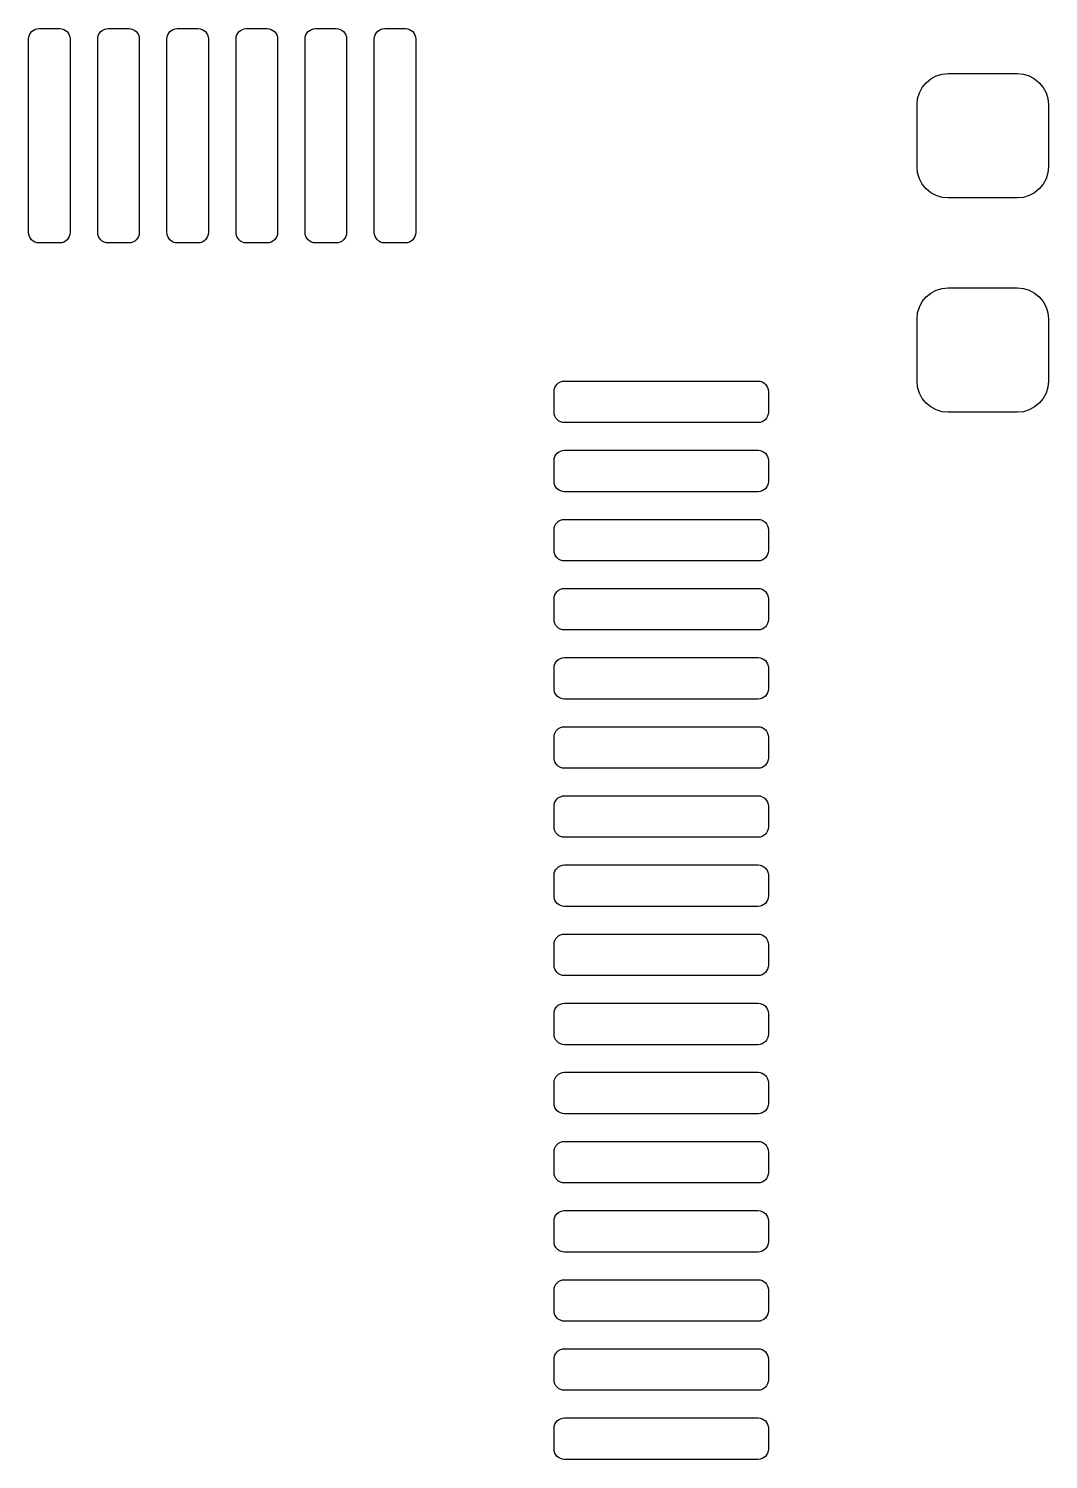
# Model space of a CAD drawing. Extents: x 107 to 210, y -143 to -92.
# Drawn here: x 163.5 to 170.88, y -113.28 to -102.92 of the extents above; entities that cross this region are included whole.
import ezdxf

# ---------------------------------------------------------------- set-up
doc = ezdxf.new("R2010")
doc.units = 0
doc.layers.add('BLACK', color=7, linetype='CONTINUOUS')

msp = doc.modelspace()

# ---------------------------------------------------------------- linework, layer by layer
at = {"layer": 'BLACK', "linetype": 'CONTINUOUS'}
for p, q in [((163.501, -102.985), (163.506, -102.971)), ((163.506, -102.971), (163.513, -102.958)), ((163.513, -102.958), (163.522, -102.947)), ((163.522, -102.947), (163.533, -102.938)), ((163.533, -102.938), (163.546, -102.931)), ((163.546, -102.931), (163.56, -102.926)), ((163.56, -102.926), (163.575, -102.925)), ((163.575, -102.925), (163.725, -102.925)), ((163.725, -102.925), (163.74, -102.926)), ((163.74, -102.926), (163.754, -102.931)), ((163.754, -102.931), (163.767, -102.938)), ((163.767, -102.938), (163.778, -102.947)), ((163.778, -102.947), (163.787, -102.958)), ((163.787, -102.958), (163.794, -102.971)), ((163.794, -102.971), (163.799, -102.985)), ((164.001, -102.985), (164.006, -102.971)), ((164.006, -102.971), (164.013, -102.958)), ((164.013, -102.958), (164.022, -102.947)), ((164.022, -102.947), (164.033, -102.938)), ((164.033, -102.938), (164.046, -102.931)), ((164.046, -102.931), (164.06, -102.926)), ((164.06, -102.926), (164.075, -102.925)), ((164.075, -102.925), (164.225, -102.925)), ((164.225, -102.925), (164.24, -102.926)), ((164.24, -102.926), (164.254, -102.931)), ((164.254, -102.931), (164.267, -102.938)), ((164.267, -102.938), (164.278, -102.947)), ((164.278, -102.947), (164.287, -102.958)), ((164.287, -102.958), (164.294, -102.971)), ((164.294, -102.971), (164.299, -102.985)), ((164.501, -102.985), (164.506, -102.971)), ((164.506, -102.971), (164.513, -102.958)), ((164.513, -102.958), (164.522, -102.947)), ((164.522, -102.947), (164.533, -102.938)), ((164.533, -102.938), (164.546, -102.931)), ((164.546, -102.931), (164.56, -102.926)), ((164.56, -102.926), (164.575, -102.925)), ((164.575, -102.925), (164.725, -102.925)), ((164.725, -102.925), (164.74, -102.926)), ((164.74, -102.926), (164.754, -102.931)), ((164.754, -102.931), (164.767, -102.938)), ((164.767, -102.938), (164.778, -102.947)), ((164.778, -102.947), (164.787, -102.958)), ((164.787, -102.958), (164.794, -102.971)), ((164.794, -102.971), (164.799, -102.985)), ((165.001, -102.985), (165.006, -102.971)), ((165.006, -102.971), (165.013, -102.958)), ((165.013, -102.958), (165.022, -102.947)), ((165.022, -102.947), (165.033, -102.938)), ((165.033, -102.938), (165.046, -102.931)), ((165.046, -102.931), (165.06, -102.926)), ((165.06, -102.926), (165.075, -102.925)), ((165.075, -102.925), (165.225, -102.925)), ((165.225, -102.925), (165.24, -102.926)), ((165.24, -102.926), (165.254, -102.931)), ((165.254, -102.931), (165.267, -102.938)), ((165.267, -102.938), (165.278, -102.947)), ((165.278, -102.947), (165.287, -102.958)), ((165.287, -102.958), (165.294, -102.971)), ((165.294, -102.971), (165.299, -102.985)), ((165.501, -102.985), (165.506, -102.971)), ((165.506, -102.971), (165.513, -102.958)), ((165.513, -102.958), (165.522, -102.947)), ((165.522, -102.947), (165.533, -102.938)), ((165.533, -102.938), (165.546, -102.931)), ((165.546, -102.931), (165.56, -102.926)), ((165.56, -102.926), (165.575, -102.925)), ((165.575, -102.925), (165.725, -102.925)), ((165.725, -102.925), (165.74, -102.926)), ((165.74, -102.926), (165.754, -102.931)), ((165.754, -102.931), (165.767, -102.938)), ((165.767, -102.938), (165.778, -102.947)), ((165.778, -102.947), (165.787, -102.958)), ((165.787, -102.958), (165.794, -102.971)), ((165.794, -102.971), (165.799, -102.985)), ((166.001, -102.985), (166.006, -102.971)), ((166.006, -102.971), (166.013, -102.958)), ((166.013, -102.958), (166.022, -102.947)), ((166.022, -102.947), (166.033, -102.938)), ((166.033, -102.938), (166.046, -102.931)), ((166.046, -102.931), (166.06, -102.926)), ((166.06, -102.926), (166.075, -102.925)), ((166.075, -102.925), (166.225, -102.925)), ((166.225, -102.925), (166.24, -102.926)), ((166.24, -102.926), (166.254, -102.931)), ((166.254, -102.931), (166.267, -102.938)), ((166.267, -102.938), (166.278, -102.947)), ((166.278, -102.947), (166.287, -102.958)), ((166.287, -102.958), (166.294, -102.971)), ((166.294, -102.971), (166.299, -102.985)), ((163.5, -103), (163.501, -102.985)), ((163.5, -104.4), (163.5, -103)), ((163.799, -102.985), (163.8, -103)), ((163.8, -103), (163.8, -104.4)), ((164, -103), (164.001, -102.985)), ((164, -104.4), (164, -103)), ((164.299, -102.985), (164.3, -103)), ((164.3, -103), (164.3, -104.4)), ((164.5, -103), (164.501, -102.985)), ((164.5, -104.4), (164.5, -103)), ((164.799, -102.985), (164.8, -103)), ((164.8, -103), (164.8, -104.4)), ((165, -103), (165.001, -102.985)), ((165, -104.4), (165, -103)), ((165.299, -102.985), (165.3, -103)), ((165.3, -103), (165.3, -104.4)), ((165.5, -103), (165.501, -102.985)), ((165.5, -104.4), (165.5, -103)), ((165.799, -102.985), (165.8, -103)), ((165.8, -103), (165.8, -104.4)), ((166, -103), (166.001, -102.985)), ((166, -104.4), (166, -103)), ((166.299, -102.985), (166.3, -103)), ((166.3, -103), (166.3, -104.4)), ((169.991, -103.316), (170.025, -103.288)), ((170.025, -103.288), (170.064, -103.267)), ((170.064, -103.267), (170.106, -103.254)), ((170.106, -103.254), (170.15, -103.25)), ((170.15, -103.25), (170.65, -103.25)), ((170.65, -103.25), (170.694, -103.254)), ((170.694, -103.254), (170.736, -103.267)), ((170.736, -103.267), (170.775, -103.288)), ((170.775, -103.288), (170.809, -103.316)), ((169.929, -103.431), (169.942, -103.389)), ((169.942, -103.389), (169.963, -103.35)), ((169.963, -103.35), (169.991, -103.316)), ((170.809, -103.316), (170.837, -103.35)), ((170.837, -103.35), (170.858, -103.389)), ((170.858, -103.389), (170.871, -103.431)), ((169.925, -103.475), (169.929, -103.431)), ((169.925, -103.925), (169.925, -103.475)), ((170.871, -103.431), (170.875, -103.475)), ((170.875, -103.475), (170.875, -103.925)), ((169.929, -103.969), (169.925, -103.925)), ((169.942, -104.011), (169.929, -103.969)), ((169.963, -104.05), (169.942, -104.011)), ((170.858, -104.011), (170.837, -104.05)), ((170.871, -103.969), (170.858, -104.011)), ((170.875, -103.925), (170.871, -103.969)), ((169.991, -104.084), (169.963, -104.05)), ((170.025, -104.112), (169.991, -104.084)), ((170.064, -104.133), (170.025, -104.112)), ((170.775, -104.112), (170.736, -104.133)), ((170.809, -104.084), (170.775, -104.112)), ((170.837, -104.05), (170.809, -104.084)), ((170.106, -104.146), (170.064, -104.133)), ((170.15, -104.15), (170.106, -104.146)), ((170.65, -104.15), (170.15, -104.15)), ((170.694, -104.146), (170.65, -104.15)), ((170.736, -104.133), (170.694, -104.146)), ((163.501, -104.415), (163.5, -104.4)), ((163.506, -104.429), (163.501, -104.415)), ((163.513, -104.442), (163.506, -104.429)), ((163.794, -104.429), (163.787, -104.442)), ((163.799, -104.415), (163.794, -104.429)), ((163.8, -104.4), (163.799, -104.415)), ((164.001, -104.415), (164, -104.4)), ((164.006, -104.429), (164.001, -104.415)), ((164.013, -104.442), (164.006, -104.429)), ((164.294, -104.429), (164.287, -104.442)), ((164.299, -104.415), (164.294, -104.429)), ((164.3, -104.4), (164.299, -104.415)), ((164.501, -104.415), (164.5, -104.4)), ((164.506, -104.429), (164.501, -104.415)), ((164.513, -104.442), (164.506, -104.429)), ((164.794, -104.429), (164.787, -104.442)), ((164.799, -104.415), (164.794, -104.429)), ((164.8, -104.4), (164.799, -104.415)), ((165.001, -104.415), (165, -104.4)), ((165.006, -104.429), (165.001, -104.415)), ((165.013, -104.442), (165.006, -104.429)), ((165.294, -104.429), (165.287, -104.442)), ((165.299, -104.415), (165.294, -104.429)), ((165.3, -104.4), (165.299, -104.415)), ((165.501, -104.415), (165.5, -104.4)), ((165.506, -104.429), (165.501, -104.415)), ((165.513, -104.442), (165.506, -104.429)), ((165.794, -104.429), (165.787, -104.442)), ((165.799, -104.415), (165.794, -104.429)), ((165.8, -104.4), (165.799, -104.415)), ((166.001, -104.415), (166, -104.4)), ((166.006, -104.429), (166.001, -104.415)), ((166.013, -104.442), (166.006, -104.429)), ((166.294, -104.429), (166.287, -104.442)), ((166.299, -104.415), (166.294, -104.429)), ((166.3, -104.4), (166.299, -104.415)), ((163.522, -104.453), (163.513, -104.442)), ((163.533, -104.462), (163.522, -104.453)), ((163.546, -104.469), (163.533, -104.462)), ((163.56, -104.474), (163.546, -104.469)), ((163.575, -104.475), (163.56, -104.474)), ((163.725, -104.475), (163.575, -104.475)), ((163.74, -104.474), (163.725, -104.475)), ((163.754, -104.469), (163.74, -104.474)), ((163.767, -104.462), (163.754, -104.469)), ((163.778, -104.453), (163.767, -104.462)), ((163.787, -104.442), (163.778, -104.453)), ((164.022, -104.453), (164.013, -104.442)), ((164.033, -104.462), (164.022, -104.453)), ((164.046, -104.469), (164.033, -104.462)), ((164.06, -104.474), (164.046, -104.469)), ((164.075, -104.475), (164.06, -104.474)), ((164.225, -104.475), (164.075, -104.475)), ((164.24, -104.474), (164.225, -104.475)), ((164.254, -104.469), (164.24, -104.474)), ((164.267, -104.462), (164.254, -104.469)), ((164.278, -104.453), (164.267, -104.462)), ((164.287, -104.442), (164.278, -104.453)), ((164.522, -104.453), (164.513, -104.442)), ((164.533, -104.462), (164.522, -104.453)), ((164.546, -104.469), (164.533, -104.462)), ((164.56, -104.474), (164.546, -104.469)), ((164.575, -104.475), (164.56, -104.474)), ((164.725, -104.475), (164.575, -104.475)), ((164.74, -104.474), (164.725, -104.475)), ((164.754, -104.469), (164.74, -104.474)), ((164.767, -104.462), (164.754, -104.469)), ((164.778, -104.453), (164.767, -104.462)), ((164.787, -104.442), (164.778, -104.453)), ((165.022, -104.453), (165.013, -104.442)), ((165.033, -104.462), (165.022, -104.453)), ((165.046, -104.469), (165.033, -104.462)), ((165.06, -104.474), (165.046, -104.469)), ((165.075, -104.475), (165.06, -104.474)), ((165.225, -104.475), (165.075, -104.475)), ((165.24, -104.474), (165.225, -104.475)), ((165.254, -104.469), (165.24, -104.474)), ((165.267, -104.462), (165.254, -104.469)), ((165.278, -104.453), (165.267, -104.462)), ((165.287, -104.442), (165.278, -104.453)), ((165.522, -104.453), (165.513, -104.442)), ((165.533, -104.462), (165.522, -104.453)), ((165.546, -104.469), (165.533, -104.462)), ((165.56, -104.474), (165.546, -104.469)), ((165.575, -104.475), (165.56, -104.474)), ((165.725, -104.475), (165.575, -104.475)), ((165.74, -104.474), (165.725, -104.475)), ((165.754, -104.469), (165.74, -104.474)), ((165.767, -104.462), (165.754, -104.469)), ((165.778, -104.453), (165.767, -104.462)), ((165.787, -104.442), (165.778, -104.453)), ((166.022, -104.453), (166.013, -104.442)), ((166.033, -104.462), (166.022, -104.453)), ((166.046, -104.469), (166.033, -104.462)), ((166.06, -104.474), (166.046, -104.469)), ((166.075, -104.475), (166.06, -104.474)), ((166.225, -104.475), (166.075, -104.475)), ((166.24, -104.474), (166.225, -104.475)), ((166.254, -104.469), (166.24, -104.474)), ((166.267, -104.462), (166.254, -104.469)), ((166.278, -104.453), (166.267, -104.462)), ((166.287, -104.442), (166.278, -104.453)), ((169.991, -104.866), (170.025, -104.838)), ((170.025, -104.838), (170.064, -104.817)), ((170.064, -104.817), (170.106, -104.804)), ((170.106, -104.804), (170.15, -104.8)), ((170.15, -104.8), (170.65, -104.8)), ((170.65, -104.8), (170.694, -104.804)), ((170.694, -104.804), (170.736, -104.817)), ((170.736, -104.817), (170.775, -104.838)), ((170.775, -104.838), (170.809, -104.866)), ((169.929, -104.981), (169.942, -104.939)), ((169.942, -104.939), (169.963, -104.9)), ((169.963, -104.9), (169.991, -104.866)), ((170.809, -104.866), (170.837, -104.9)), ((170.837, -104.9), (170.858, -104.939)), ((170.858, -104.939), (170.871, -104.981)), ((169.925, -105.025), (169.929, -104.981)), ((169.925, -105.475), (169.925, -105.025)), ((170.871, -104.981), (170.875, -105.025)), ((170.875, -105.025), (170.875, -105.475)), ((167.3, -105.55), (167.301, -105.535)), ((167.3, -105.7), (167.3, -105.55)), ((167.301, -105.535), (167.306, -105.521)), ((167.306, -105.521), (167.313, -105.508)), ((167.313, -105.508), (167.322, -105.497)), ((167.322, -105.497), (167.333, -105.488)), ((167.333, -105.488), (167.346, -105.481)), ((167.346, -105.481), (167.36, -105.476)), ((167.36, -105.476), (167.375, -105.475)), ((167.375, -105.475), (168.775, -105.475)), ((168.775, -105.475), (168.79, -105.476)), ((168.79, -105.476), (168.804, -105.481)), ((168.804, -105.481), (168.817, -105.488)), ((168.817, -105.488), (168.828, -105.497)), ((168.828, -105.497), (168.837, -105.508)), ((168.837, -105.508), (168.844, -105.521)), ((168.844, -105.521), (168.849, -105.535)), ((168.849, -105.535), (168.85, -105.55)), ((168.85, -105.55), (168.85, -105.7)), ((169.929, -105.519), (169.925, -105.475)), ((169.942, -105.561), (169.929, -105.519)), ((169.963, -105.6), (169.942, -105.561)), ((170.858, -105.561), (170.837, -105.6)), ((170.871, -105.519), (170.858, -105.561)), ((170.875, -105.475), (170.871, -105.519)), ((169.991, -105.634), (169.963, -105.6)), ((170.025, -105.662), (169.991, -105.634)), ((170.064, -105.683), (170.025, -105.662)), ((170.775, -105.662), (170.736, -105.683)), ((170.809, -105.634), (170.775, -105.662)), ((170.837, -105.6), (170.809, -105.634)), ((167.301, -105.715), (167.3, -105.7)), ((167.306, -105.729), (167.301, -105.715)), ((167.313, -105.742), (167.306, -105.729)), ((167.322, -105.753), (167.313, -105.742)), ((167.333, -105.762), (167.322, -105.753)), ((167.346, -105.769), (167.333, -105.762)), ((167.36, -105.774), (167.346, -105.769)), ((167.375, -105.775), (167.36, -105.774)), ((168.775, -105.775), (167.375, -105.775)), ((168.79, -105.774), (168.775, -105.775)), ((168.804, -105.769), (168.79, -105.774)), ((168.817, -105.762), (168.804, -105.769)), ((168.828, -105.753), (168.817, -105.762)), ((168.837, -105.742), (168.828, -105.753)), ((168.844, -105.729), (168.837, -105.742)), ((168.849, -105.715), (168.844, -105.729)), ((168.85, -105.7), (168.849, -105.715)), ((170.106, -105.696), (170.064, -105.683)), ((170.15, -105.7), (170.106, -105.696)), ((170.65, -105.7), (170.15, -105.7)), ((170.694, -105.696), (170.65, -105.7)), ((170.736, -105.683), (170.694, -105.696)), ((167.333, -105.988), (167.346, -105.981)), ((167.346, -105.981), (167.36, -105.976)), ((167.36, -105.976), (167.375, -105.975)), ((167.375, -105.975), (168.775, -105.975)), ((168.775, -105.975), (168.79, -105.976)), ((168.79, -105.976), (168.804, -105.981)), ((168.804, -105.981), (168.817, -105.988)), ((167.3, -106.05), (167.301, -106.035)), ((167.3, -106.2), (167.3, -106.05)), ((167.301, -106.035), (167.306, -106.021)), ((167.306, -106.021), (167.313, -106.008)), ((167.313, -106.008), (167.322, -105.997)), ((167.322, -105.997), (167.333, -105.988)), ((168.817, -105.988), (168.828, -105.997)), ((168.828, -105.997), (168.837, -106.008)), ((168.837, -106.008), (168.844, -106.021)), ((168.844, -106.021), (168.849, -106.035)), ((168.849, -106.035), (168.85, -106.05)), ((168.85, -106.05), (168.85, -106.2)), ((167.301, -106.215), (167.3, -106.2)), ((167.306, -106.229), (167.301, -106.215)), ((167.313, -106.242), (167.306, -106.229)), ((167.322, -106.253), (167.313, -106.242)), ((167.333, -106.262), (167.322, -106.253)), ((167.346, -106.269), (167.333, -106.262)), ((167.36, -106.274), (167.346, -106.269)), ((167.375, -106.275), (167.36, -106.274)), ((168.775, -106.275), (167.375, -106.275)), ((168.79, -106.274), (168.775, -106.275)), ((168.804, -106.269), (168.79, -106.274)), ((168.817, -106.262), (168.804, -106.269)), ((168.828, -106.253), (168.817, -106.262)), ((168.837, -106.242), (168.828, -106.253)), ((168.844, -106.229), (168.837, -106.242)), ((168.849, -106.215), (168.844, -106.229)), ((168.85, -106.2), (168.849, -106.215)), ((167.313, -106.508), (167.322, -106.497)), ((167.322, -106.497), (167.333, -106.488)), ((167.333, -106.488), (167.346, -106.481)), ((167.346, -106.481), (167.36, -106.476)), ((167.36, -106.476), (167.375, -106.475)), ((167.375, -106.475), (168.775, -106.475)), ((168.775, -106.475), (168.79, -106.476)), ((168.79, -106.476), (168.804, -106.481)), ((168.804, -106.481), (168.817, -106.488)), ((168.817, -106.488), (168.828, -106.497)), ((168.828, -106.497), (168.837, -106.508)), ((167.3, -106.55), (167.301, -106.535)), ((167.3, -106.7), (167.3, -106.55)), ((167.301, -106.535), (167.306, -106.521)), ((167.306, -106.521), (167.313, -106.508)), ((168.837, -106.508), (168.844, -106.521)), ((168.844, -106.521), (168.849, -106.535)), ((168.849, -106.535), (168.85, -106.55)), ((168.85, -106.55), (168.85, -106.7)), ((167.301, -106.715), (167.3, -106.7)), ((168.85, -106.7), (168.849, -106.715)), ((167.306, -106.729), (167.301, -106.715)), ((167.313, -106.742), (167.306, -106.729)), ((167.322, -106.753), (167.313, -106.742)), ((167.333, -106.762), (167.322, -106.753)), ((167.346, -106.769), (167.333, -106.762)), ((167.36, -106.774), (167.346, -106.769)), ((167.375, -106.775), (167.36, -106.774)), ((168.775, -106.775), (167.375, -106.775)), ((168.79, -106.774), (168.775, -106.775)), ((168.804, -106.769), (168.79, -106.774)), ((168.817, -106.762), (168.804, -106.769)), ((168.828, -106.753), (168.817, -106.762)), ((168.837, -106.742), (168.828, -106.753)), ((168.844, -106.729), (168.837, -106.742)), ((168.849, -106.715), (168.844, -106.729)), ((167.306, -107.021), (167.313, -107.008)), ((167.313, -107.008), (167.322, -106.997)), ((167.322, -106.997), (167.333, -106.988)), ((167.333, -106.988), (167.346, -106.981)), ((167.346, -106.981), (167.36, -106.976)), ((167.36, -106.976), (167.375, -106.975)), ((167.375, -106.975), (168.775, -106.975)), ((168.775, -106.975), (168.79, -106.976)), ((168.79, -106.976), (168.804, -106.981)), ((168.804, -106.981), (168.817, -106.988)), ((168.817, -106.988), (168.828, -106.997)), ((168.828, -106.997), (168.837, -107.008)), ((168.837, -107.008), (168.844, -107.021)), ((167.3, -107.05), (167.301, -107.035)), ((167.3, -107.2), (167.3, -107.05)), ((167.301, -107.035), (167.306, -107.021)), ((168.844, -107.021), (168.849, -107.035)), ((168.849, -107.035), (168.85, -107.05)), ((168.85, -107.05), (168.85, -107.2)), ((167.301, -107.215), (167.3, -107.2)), ((167.306, -107.229), (167.301, -107.215)), ((168.849, -107.215), (168.844, -107.229)), ((168.85, -107.2), (168.849, -107.215)), ((167.313, -107.242), (167.306, -107.229)), ((167.322, -107.253), (167.313, -107.242)), ((167.333, -107.262), (167.322, -107.253)), ((167.346, -107.269), (167.333, -107.262)), ((167.36, -107.274), (167.346, -107.269)), ((167.375, -107.275), (167.36, -107.274)), ((168.775, -107.275), (167.375, -107.275)), ((168.79, -107.274), (168.775, -107.275)), ((168.804, -107.269), (168.79, -107.274)), ((168.817, -107.262), (168.804, -107.269)), ((168.828, -107.253), (168.817, -107.262)), ((168.837, -107.242), (168.828, -107.253)), ((168.844, -107.229), (168.837, -107.242)), ((167.3, -107.55), (167.301, -107.535)), ((167.301, -107.535), (167.306, -107.521)), ((167.306, -107.521), (167.313, -107.508)), ((167.313, -107.508), (167.322, -107.497)), ((167.322, -107.497), (167.333, -107.488)), ((167.333, -107.488), (167.346, -107.481)), ((167.346, -107.481), (167.36, -107.476)), ((167.36, -107.476), (167.375, -107.475)), ((167.375, -107.475), (168.775, -107.475)), ((168.775, -107.475), (168.79, -107.476)), ((168.79, -107.476), (168.804, -107.481)), ((168.804, -107.481), (168.817, -107.488)), ((168.817, -107.488), (168.828, -107.497)), ((168.828, -107.497), (168.837, -107.508)), ((168.837, -107.508), (168.844, -107.521)), ((168.844, -107.521), (168.849, -107.535)), ((168.849, -107.535), (168.85, -107.55)), ((167.3, -107.7), (167.3, -107.55)), ((168.85, -107.55), (168.85, -107.7)), ((167.301, -107.715), (167.3, -107.7)), ((167.306, -107.729), (167.301, -107.715)), ((167.313, -107.742), (167.306, -107.729)), ((167.322, -107.753), (167.313, -107.742)), ((168.837, -107.742), (168.828, -107.753)), ((168.844, -107.729), (168.837, -107.742)), ((168.849, -107.715), (168.844, -107.729)), ((168.85, -107.7), (168.849, -107.715)), ((167.333, -107.762), (167.322, -107.753)), ((167.346, -107.769), (167.333, -107.762)), ((167.36, -107.774), (167.346, -107.769)), ((167.375, -107.775), (167.36, -107.774)), ((168.775, -107.775), (167.375, -107.775)), ((168.79, -107.774), (168.775, -107.775)), ((168.804, -107.769), (168.79, -107.774)), ((168.817, -107.762), (168.804, -107.769)), ((168.828, -107.753), (168.817, -107.762)), ((167.3, -108.05), (167.301, -108.035)), ((167.3, -108.2), (167.3, -108.05)), ((167.301, -108.035), (167.306, -108.021)), ((167.306, -108.021), (167.313, -108.008)), ((167.313, -108.008), (167.322, -107.997)), ((167.322, -107.997), (167.333, -107.988)), ((167.333, -107.988), (167.346, -107.981)), ((167.346, -107.981), (167.36, -107.976)), ((167.36, -107.976), (167.375, -107.975)), ((167.375, -107.975), (168.775, -107.975)), ((168.775, -107.975), (168.79, -107.976)), ((168.79, -107.976), (168.804, -107.981)), ((168.804, -107.981), (168.817, -107.988)), ((168.817, -107.988), (168.828, -107.997)), ((168.828, -107.997), (168.837, -108.008)), ((168.837, -108.008), (168.844, -108.021)), ((168.844, -108.021), (168.849, -108.035)), ((168.849, -108.035), (168.85, -108.05)), ((168.85, -108.05), (168.85, -108.2)), ((167.301, -108.215), (167.3, -108.2)), ((167.306, -108.229), (167.301, -108.215)), ((167.313, -108.242), (167.306, -108.229)), ((167.322, -108.253), (167.313, -108.242)), ((167.333, -108.262), (167.322, -108.253)), ((168.828, -108.253), (168.817, -108.262)), ((168.837, -108.242), (168.828, -108.253)), ((168.844, -108.229), (168.837, -108.242)), ((168.849, -108.215), (168.844, -108.229)), ((168.85, -108.2), (168.849, -108.215)), ((167.346, -108.269), (167.333, -108.262)), ((167.36, -108.274), (167.346, -108.269)), ((167.375, -108.275), (167.36, -108.274)), ((168.775, -108.275), (167.375, -108.275)), ((168.79, -108.274), (168.775, -108.275)), ((168.804, -108.269), (168.79, -108.274)), ((168.817, -108.262), (168.804, -108.269)), ((167.3, -108.55), (167.301, -108.535)), ((167.3, -108.7), (167.3, -108.55)), ((167.301, -108.535), (167.306, -108.521)), ((167.306, -108.521), (167.313, -108.508)), ((167.313, -108.508), (167.322, -108.497)), ((167.322, -108.497), (167.333, -108.488)), ((167.333, -108.488), (167.346, -108.481)), ((167.346, -108.481), (167.36, -108.476)), ((167.36, -108.476), (167.375, -108.475)), ((167.375, -108.475), (168.775, -108.475)), ((168.775, -108.475), (168.79, -108.476)), ((168.79, -108.476), (168.804, -108.481)), ((168.804, -108.481), (168.817, -108.488)), ((168.817, -108.488), (168.828, -108.497)), ((168.828, -108.497), (168.837, -108.508)), ((168.837, -108.508), (168.844, -108.521)), ((168.844, -108.521), (168.849, -108.535)), ((168.849, -108.535), (168.85, -108.55)), ((168.85, -108.55), (168.85, -108.7)), ((167.301, -108.715), (167.3, -108.7)), ((167.306, -108.729), (167.301, -108.715)), ((167.313, -108.742), (167.306, -108.729)), ((167.322, -108.753), (167.313, -108.742)), ((167.333, -108.762), (167.322, -108.753)), ((167.346, -108.769), (167.333, -108.762)), ((167.36, -108.774), (167.346, -108.769)), ((167.375, -108.775), (167.36, -108.774)), ((168.775, -108.775), (167.375, -108.775)), ((168.79, -108.774), (168.775, -108.775)), ((168.804, -108.769), (168.79, -108.774)), ((168.817, -108.762), (168.804, -108.769)), ((168.828, -108.753), (168.817, -108.762)), ((168.837, -108.742), (168.828, -108.753)), ((168.844, -108.729), (168.837, -108.742)), ((168.849, -108.715), (168.844, -108.729)), ((168.85, -108.7), (168.849, -108.715)), ((167.333, -108.988), (167.346, -108.981)), ((167.346, -108.981), (167.36, -108.976)), ((167.36, -108.976), (167.375, -108.975)), ((167.375, -108.975), (168.775, -108.975)), ((168.775, -108.975), (168.79, -108.976)), ((168.79, -108.976), (168.804, -108.981)), ((168.804, -108.981), (168.817, -108.988)), ((167.3, -109.05), (167.301, -109.035)), ((167.3, -109.2), (167.3, -109.05)), ((167.301, -109.035), (167.306, -109.021)), ((167.306, -109.021), (167.313, -109.008)), ((167.313, -109.008), (167.322, -108.997)), ((167.322, -108.997), (167.333, -108.988)), ((168.817, -108.988), (168.828, -108.997)), ((168.828, -108.997), (168.837, -109.008)), ((168.837, -109.008), (168.844, -109.021)), ((168.844, -109.021), (168.849, -109.035)), ((168.849, -109.035), (168.85, -109.05)), ((168.85, -109.05), (168.85, -109.2)), ((167.301, -109.215), (167.3, -109.2)), ((167.306, -109.229), (167.301, -109.215)), ((167.313, -109.242), (167.306, -109.229)), ((167.322, -109.253), (167.313, -109.242)), ((167.333, -109.262), (167.322, -109.253)), ((167.346, -109.269), (167.333, -109.262)), ((167.36, -109.274), (167.346, -109.269)), ((167.375, -109.275), (167.36, -109.274)), ((168.775, -109.275), (167.375, -109.275)), ((168.79, -109.274), (168.775, -109.275)), ((168.804, -109.269), (168.79, -109.274)), ((168.817, -109.262), (168.804, -109.269)), ((168.828, -109.253), (168.817, -109.262)), ((168.837, -109.242), (168.828, -109.253)), ((168.844, -109.229), (168.837, -109.242)), ((168.849, -109.215), (168.844, -109.229)), ((168.85, -109.2), (168.849, -109.215)), ((167.313, -109.508), (167.322, -109.497)), ((167.322, -109.497), (167.333, -109.488)), ((167.333, -109.488), (167.346, -109.481)), ((167.346, -109.481), (167.36, -109.476)), ((167.36, -109.476), (167.375, -109.475)), ((167.375, -109.475), (168.775, -109.475)), ((168.775, -109.475), (168.79, -109.476)), ((168.79, -109.476), (168.804, -109.481)), ((168.804, -109.481), (168.817, -109.488)), ((168.817, -109.488), (168.828, -109.497)), ((168.828, -109.497), (168.837, -109.508)), ((167.3, -109.55), (167.301, -109.535)), ((167.3, -109.7), (167.3, -109.55)), ((167.301, -109.535), (167.306, -109.521)), ((167.306, -109.521), (167.313, -109.508)), ((168.837, -109.508), (168.844, -109.521)), ((168.844, -109.521), (168.849, -109.535)), ((168.849, -109.535), (168.85, -109.55)), ((168.85, -109.55), (168.85, -109.7)), ((167.301, -109.715), (167.3, -109.7)), ((168.85, -109.7), (168.849, -109.715)), ((167.306, -109.729), (167.301, -109.715)), ((167.313, -109.742), (167.306, -109.729)), ((167.322, -109.753), (167.313, -109.742)), ((167.333, -109.762), (167.322, -109.753)), ((167.346, -109.769), (167.333, -109.762)), ((167.36, -109.774), (167.346, -109.769)), ((167.375, -109.775), (167.36, -109.774)), ((168.775, -109.775), (167.375, -109.775)), ((168.79, -109.774), (168.775, -109.775)), ((168.804, -109.769), (168.79, -109.774)), ((168.817, -109.762), (168.804, -109.769)), ((168.828, -109.753), (168.817, -109.762)), ((168.837, -109.742), (168.828, -109.753)), ((168.844, -109.729), (168.837, -109.742)), ((168.849, -109.715), (168.844, -109.729)), ((167.306, -110.021), (167.313, -110.008)), ((167.313, -110.008), (167.322, -109.997)), ((167.322, -109.997), (167.333, -109.988)), ((167.333, -109.988), (167.346, -109.981)), ((167.346, -109.981), (167.36, -109.976)), ((167.36, -109.976), (167.375, -109.975)), ((167.375, -109.975), (168.775, -109.975)), ((168.775, -109.975), (168.79, -109.976)), ((168.79, -109.976), (168.804, -109.981)), ((168.804, -109.981), (168.817, -109.988)), ((168.817, -109.988), (168.828, -109.997)), ((168.828, -109.997), (168.837, -110.008)), ((168.837, -110.008), (168.844, -110.021)), ((167.3, -110.05), (167.301, -110.035)), ((167.3, -110.2), (167.3, -110.05)), ((167.301, -110.035), (167.306, -110.021)), ((168.844, -110.021), (168.849, -110.035)), ((168.849, -110.035), (168.85, -110.05)), ((168.85, -110.05), (168.85, -110.2)), ((167.301, -110.215), (167.3, -110.2)), ((167.306, -110.229), (167.301, -110.215)), ((168.849, -110.215), (168.844, -110.229)), ((168.85, -110.2), (168.849, -110.215)), ((167.313, -110.242), (167.306, -110.229)), ((167.322, -110.253), (167.313, -110.242)), ((167.333, -110.262), (167.322, -110.253)), ((167.346, -110.269), (167.333, -110.262)), ((167.36, -110.274), (167.346, -110.269)), ((167.375, -110.275), (167.36, -110.274)), ((168.775, -110.275), (167.375, -110.275)), ((168.79, -110.274), (168.775, -110.275)), ((168.804, -110.269), (168.79, -110.274)), ((168.817, -110.262), (168.804, -110.269)), ((168.828, -110.253), (168.817, -110.262)), ((168.837, -110.242), (168.828, -110.253)), ((168.844, -110.229), (168.837, -110.242)), ((167.3, -110.55), (167.301, -110.535)), ((167.301, -110.535), (167.306, -110.521)), ((167.306, -110.521), (167.313, -110.508)), ((167.313, -110.508), (167.322, -110.497)), ((167.322, -110.497), (167.333, -110.488)), ((167.333, -110.488), (167.346, -110.481)), ((167.346, -110.481), (167.36, -110.476)), ((167.36, -110.476), (167.375, -110.475)), ((167.375, -110.475), (168.775, -110.475)), ((168.775, -110.475), (168.79, -110.476)), ((168.79, -110.476), (168.804, -110.481)), ((168.804, -110.481), (168.817, -110.488)), ((168.817, -110.488), (168.828, -110.497)), ((168.828, -110.497), (168.837, -110.508)), ((168.837, -110.508), (168.844, -110.521)), ((168.844, -110.521), (168.849, -110.535)), ((168.849, -110.535), (168.85, -110.55)), ((167.3, -110.7), (167.3, -110.55)), ((168.85, -110.55), (168.85, -110.7)), ((167.301, -110.715), (167.3, -110.7)), ((167.306, -110.729), (167.301, -110.715)), ((167.313, -110.742), (167.306, -110.729)), ((167.322, -110.753), (167.313, -110.742)), ((168.837, -110.742), (168.828, -110.753)), ((168.844, -110.729), (168.837, -110.742)), ((168.849, -110.715), (168.844, -110.729)), ((168.85, -110.7), (168.849, -110.715)), ((167.333, -110.762), (167.322, -110.753)), ((167.346, -110.769), (167.333, -110.762)), ((167.36, -110.774), (167.346, -110.769)), ((167.375, -110.775), (167.36, -110.774)), ((168.775, -110.775), (167.375, -110.775)), ((168.79, -110.774), (168.775, -110.775)), ((168.804, -110.769), (168.79, -110.774)), ((168.817, -110.762), (168.804, -110.769)), ((168.828, -110.753), (168.817, -110.762)), ((167.3, -111.05), (167.301, -111.035)), ((167.3, -111.2), (167.3, -111.05)), ((167.301, -111.035), (167.306, -111.021)), ((167.306, -111.021), (167.313, -111.008)), ((167.313, -111.008), (167.322, -110.997)), ((167.322, -110.997), (167.333, -110.988)), ((167.333, -110.988), (167.346, -110.981)), ((167.346, -110.981), (167.36, -110.976)), ((167.36, -110.976), (167.375, -110.975)), ((167.375, -110.975), (168.775, -110.975)), ((168.775, -110.975), (168.79, -110.976)), ((168.79, -110.976), (168.804, -110.981)), ((168.804, -110.981), (168.817, -110.988)), ((168.817, -110.988), (168.828, -110.997)), ((168.828, -110.997), (168.837, -111.008)), ((168.837, -111.008), (168.844, -111.021)), ((168.844, -111.021), (168.849, -111.035)), ((168.849, -111.035), (168.85, -111.05)), ((168.85, -111.05), (168.85, -111.2)), ((167.301, -111.215), (167.3, -111.2)), ((167.306, -111.229), (167.301, -111.215)), ((167.313, -111.242), (167.306, -111.229)), ((167.322, -111.253), (167.313, -111.242)), ((167.333, -111.262), (167.322, -111.253)), ((167.346, -111.269), (167.333, -111.262)), ((168.817, -111.262), (168.804, -111.269)), ((168.828, -111.253), (168.817, -111.262)), ((168.837, -111.242), (168.828, -111.253)), ((168.844, -111.229), (168.837, -111.242)), ((168.849, -111.215), (168.844, -111.229)), ((168.85, -111.2), (168.849, -111.215)), ((167.36, -111.274), (167.346, -111.269)), ((167.375, -111.275), (167.36, -111.274)), ((168.775, -111.275), (167.375, -111.275)), ((168.79, -111.274), (168.775, -111.275)), ((168.804, -111.269), (168.79, -111.274)), ((167.3, -111.55), (167.301, -111.535)), ((167.3, -111.7), (167.3, -111.55)), ((167.301, -111.535), (167.306, -111.521)), ((167.306, -111.521), (167.313, -111.508)), ((167.313, -111.508), (167.322, -111.497)), ((167.322, -111.497), (167.333, -111.488)), ((167.333, -111.488), (167.346, -111.481)), ((167.346, -111.481), (167.36, -111.476)), ((167.36, -111.476), (167.375, -111.475)), ((167.375, -111.475), (168.775, -111.475)), ((168.775, -111.475), (168.79, -111.476)), ((168.79, -111.476), (168.804, -111.481)), ((168.804, -111.481), (168.817, -111.488)), ((168.817, -111.488), (168.828, -111.497)), ((168.828, -111.497), (168.837, -111.508)), ((168.837, -111.508), (168.844, -111.521)), ((168.844, -111.521), (168.849, -111.535)), ((168.849, -111.535), (168.85, -111.55)), ((168.85, -111.55), (168.85, -111.7)), ((167.301, -111.715), (167.3, -111.7)), ((167.306, -111.729), (167.301, -111.715)), ((167.313, -111.742), (167.306, -111.729)), ((167.322, -111.753), (167.313, -111.742)), ((167.333, -111.762), (167.322, -111.753)), ((167.346, -111.769), (167.333, -111.762)), ((167.36, -111.774), (167.346, -111.769)), ((167.375, -111.775), (167.36, -111.774)), ((168.775, -111.775), (167.375, -111.775)), ((168.79, -111.774), (168.775, -111.775)), ((168.804, -111.769), (168.79, -111.774)), ((168.817, -111.762), (168.804, -111.769)), ((168.828, -111.753), (168.817, -111.762)), ((168.837, -111.742), (168.828, -111.753)), ((168.844, -111.729), (168.837, -111.742)), ((168.849, -111.715), (168.844, -111.729)), ((168.85, -111.7), (168.849, -111.715)), ((167.333, -111.988), (167.346, -111.981)), ((167.346, -111.981), (167.36, -111.976)), ((167.36, -111.976), (167.375, -111.975)), ((167.375, -111.975), (168.775, -111.975)), ((168.775, -111.975), (168.79, -111.976)), ((168.79, -111.976), (168.804, -111.981)), ((168.804, -111.981), (168.817, -111.988)), ((167.3, -112.05), (167.301, -112.035)), ((167.3, -112.2), (167.3, -112.05)), ((167.301, -112.035), (167.306, -112.021)), ((167.306, -112.021), (167.313, -112.008)), ((167.313, -112.008), (167.322, -111.997)), ((167.322, -111.997), (167.333, -111.988)), ((168.817, -111.988), (168.828, -111.997)), ((168.828, -111.997), (168.837, -112.008)), ((168.837, -112.008), (168.844, -112.021)), ((168.844, -112.021), (168.849, -112.035)), ((168.849, -112.035), (168.85, -112.05)), ((168.85, -112.05), (168.85, -112.2)), ((167.301, -112.215), (167.3, -112.2)), ((167.306, -112.229), (167.301, -112.215)), ((167.313, -112.242), (167.306, -112.229)), ((167.322, -112.253), (167.313, -112.242)), ((167.333, -112.262), (167.322, -112.253)), ((167.346, -112.269), (167.333, -112.262)), ((167.36, -112.274), (167.346, -112.269)), ((167.375, -112.275), (167.36, -112.274)), ((168.775, -112.275), (167.375, -112.275)), ((168.79, -112.274), (168.775, -112.275)), ((168.804, -112.269), (168.79, -112.274)), ((168.817, -112.262), (168.804, -112.269)), ((168.828, -112.253), (168.817, -112.262)), ((168.837, -112.242), (168.828, -112.253)), ((168.844, -112.229), (168.837, -112.242)), ((168.849, -112.215), (168.844, -112.229)), ((168.85, -112.2), (168.849, -112.215)), ((167.313, -112.508), (167.322, -112.497)), ((167.322, -112.497), (167.333, -112.488)), ((167.333, -112.488), (167.346, -112.481)), ((167.346, -112.481), (167.36, -112.476)), ((167.36, -112.476), (167.375, -112.475)), ((167.375, -112.475), (168.775, -112.475)), ((168.775, -112.475), (168.79, -112.476)), ((168.79, -112.476), (168.804, -112.481)), ((168.804, -112.481), (168.817, -112.488)), ((168.817, -112.488), (168.828, -112.497)), ((168.828, -112.497), (168.837, -112.508)), ((167.3, -112.55), (167.301, -112.535)), ((167.3, -112.7), (167.3, -112.55)), ((167.301, -112.535), (167.306, -112.521)), ((167.306, -112.521), (167.313, -112.508)), ((168.837, -112.508), (168.844, -112.521)), ((168.844, -112.521), (168.849, -112.535)), ((168.849, -112.535), (168.85, -112.55)), ((168.85, -112.55), (168.85, -112.7)), ((167.301, -112.715), (167.3, -112.7)), ((168.85, -112.7), (168.849, -112.715)), ((167.306, -112.729), (167.301, -112.715)), ((167.313, -112.742), (167.306, -112.729)), ((167.322, -112.753), (167.313, -112.742)), ((167.333, -112.762), (167.322, -112.753)), ((167.346, -112.769), (167.333, -112.762)), ((167.36, -112.774), (167.346, -112.769)), ((167.375, -112.775), (167.36, -112.774)), ((168.775, -112.775), (167.375, -112.775)), ((168.79, -112.774), (168.775, -112.775)), ((168.804, -112.769), (168.79, -112.774)), ((168.817, -112.762), (168.804, -112.769)), ((168.828, -112.753), (168.817, -112.762)), ((168.837, -112.742), (168.828, -112.753)), ((168.844, -112.729), (168.837, -112.742)), ((168.849, -112.715), (168.844, -112.729)), ((167.301, -113.035), (167.306, -113.021)), ((167.306, -113.021), (167.313, -113.008)), ((167.313, -113.008), (167.322, -112.997)), ((167.322, -112.997), (167.333, -112.988)), ((167.333, -112.988), (167.346, -112.981)), ((167.346, -112.981), (167.36, -112.976)), ((167.36, -112.976), (167.375, -112.975)), ((167.375, -112.975), (168.775, -112.975)), ((168.775, -112.975), (168.79, -112.976)), ((168.79, -112.976), (168.804, -112.981)), ((168.804, -112.981), (168.817, -112.988)), ((168.817, -112.988), (168.828, -112.997)), ((168.828, -112.997), (168.837, -113.008)), ((168.837, -113.008), (168.844, -113.021)), ((168.844, -113.021), (168.849, -113.035)), ((167.3, -113.05), (167.301, -113.035)), ((167.3, -113.2), (167.3, -113.05)), ((168.849, -113.035), (168.85, -113.05)), ((168.85, -113.05), (168.85, -113.2)), ((167.301, -113.215), (167.3, -113.2)), ((167.306, -113.229), (167.301, -113.215)), ((167.313, -113.242), (167.306, -113.229)), ((168.844, -113.229), (168.837, -113.242)), ((168.849, -113.215), (168.844, -113.229)), ((168.85, -113.2), (168.849, -113.215)), ((167.322, -113.253), (167.313, -113.242)), ((167.333, -113.262), (167.322, -113.253)), ((167.346, -113.269), (167.333, -113.262)), ((167.36, -113.274), (167.346, -113.269)), ((167.375, -113.275), (167.36, -113.274)), ((168.775, -113.275), (167.375, -113.275)), ((168.79, -113.274), (168.775, -113.275)), ((168.804, -113.269), (168.79, -113.274)), ((168.817, -113.262), (168.804, -113.269)), ((168.828, -113.253), (168.817, -113.262)), ((168.837, -113.242), (168.828, -113.253))]:
    msp.add_line(p, q, dxfattribs=at)

doc.saveas('drawing.dxf')
